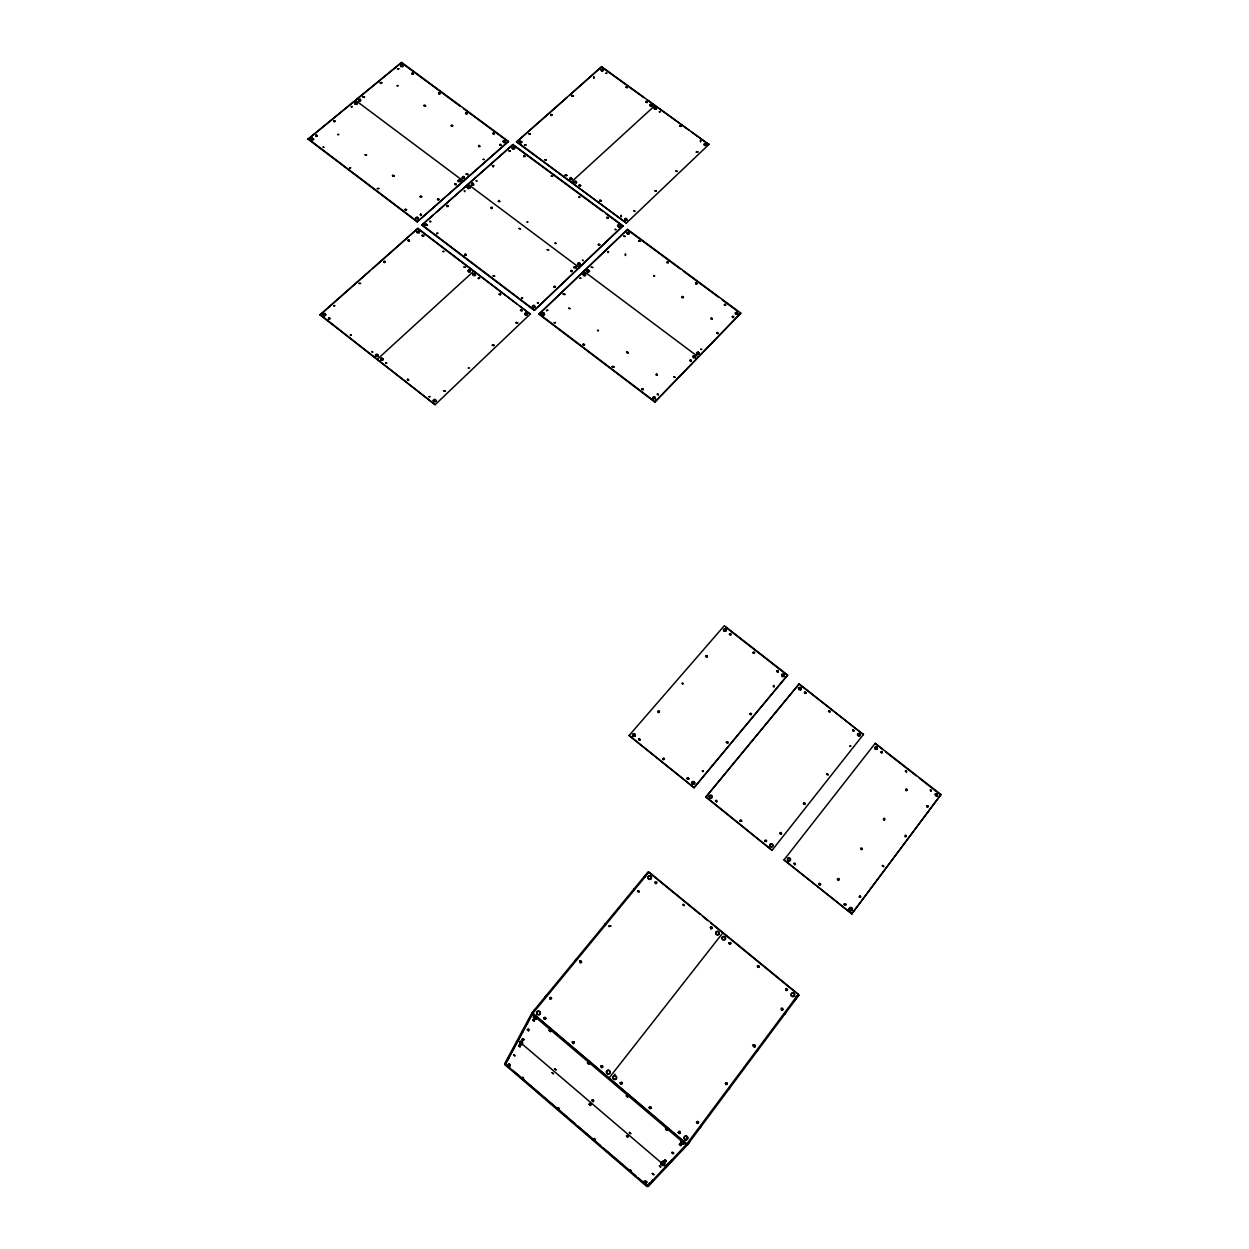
<?xml version="1.0" encoding="UTF-8"?>
<svg xmlns="http://www.w3.org/2000/svg" width="1249" height="1249" viewBox="0 0 1249 1249"><rect width="100%" height="100%" fill="white"/><g stroke="black" fill="none" stroke-linecap="round" stroke-linejoin="round"><path stroke-width="1.5" d="M620.378 1082.805L621.034 1084.241L622.252 1083.429M622.143 1083.429L621.487 1081.993L620.191 1083.055M622.33 1082.914L621.534 1084.194M627.092 219.668L625.015 218.731L625.015 220.402M620.035 226.491L619.379 224.851L617.537 225.663M610.886 925.899C606.795 926.399 613.134 925.415 608.903 926.571M607.639 251.72C609.122 251.268 608.778 252.095 607.779 252.579M600.956 69.522L602.018 70.74L603.329 70.319M603.298 70.537C601.753 65.416 599.848 74.05 603.423 70.085M597.459 330.688C599.317 329.533 598.38 331.61 597.584 330.267M581.425 962.105L581.019 960.778L579.723 961.293M586.968 270.877C590.137 274.671 589.325 266.911 586.843 271.017M572.354 1042.103L573.432 1043.29M583.236 274.14L583.361 275.405M583.236 274.437C585.453 277.84 586.468 272.095 583.205 274.296M586.968 270.596L587.967 272.376L589.59 271.158M580.129 264.351C579.489 259.558 575.602 266.271 580.161 264.179M574.009 181.573L575.118 182.869L576.492 182.385M573.853 267.879C580.332 267.864 570.262 265.865 576.429 267.723M576.46 182.573L575.477 180.84L573.9 182.011M576.398 267.879L575.602 266.646L573.853 267.036M571.839 179.169C570.652 175.672 567.92 180.465 571.683 179.185M545.751 1018.7L544.205 1017.685M549.701 997.935L550.512 999.091L551.621 998.31M555.415 322.867L553.947 322.71L555.54 322.445M544.049 1017.794L544.548 1019.122L545.829 1018.669M542.004 313.468C542.612 318.354 546.562 311.391 541.988 313.608M532.542 306.052L533.557 307.863L535.228 306.63M524.814 313.811C528.374 317.511 526.391 310.236 524.783 314.529C528.577 317.917 527.125 309.58 524.705 313.936M521.629 298.121C522.847 298.449 523.097 297.2 521.785 297.855M527.843 221.869C526.735 221.448 526.391 222.775 527.702 222.166M514.619 148.553C515.291 145.04 509.764 147.944 513.136 149.271M520.427 143.026C518.07 137.733 524.361 144.556 519.443 141.309M512.168 147.741C515.79 145.805 513.667 151.16 512.168 147.538M505.533 142.089C504.034 138.483 501.911 143.822 505.533 141.886M499.834 145.071L501.177 145.368M503.082 141.075C504.705 146.383 506.672 137.406 502.988 141.527M478.164 278.558C481.13 276.497 476.837 279.682 479.554 278.23M472.871 274.062L473.262 275.576L475.166 275.576M475.447 275.077L474.682 273.828L472.887 274.234M468.141 270.471C468.781 275.342 472.809 268.488 468.156 270.627C471.216 274.811 470.842 266.724 468.047 270.892M473.636 184.696C472.934 179.7 468.921 187.131 473.527 184.946C472.06 180.59 470.217 187.038 473.574 184.149M467.298 187.053L468.281 188.818L469.889 187.631M464.659 254.937L465.705 254.421L465.955 255.374M466.22 254.515L464.784 254.671M469.811 188.068L468.812 186.32L467.204 187.506M460.631 181.464L459.632 179.7L458.024 180.886M464.472 178.092C464.097 173.314 459.491 179.95 464.175 178.56C464.285 174.204 459.897 179.653 464.456 177.904M458.118 180.434L458.242 181.683M433.419 400.117L433.559 401.444M436.213 400.398L435.526 401.866L434.121 401.881M436.65 233.173L438.024 233.157L436.604 233.891M427.423 225.46L426.065 223.633L424.754 225.163M407.455 380.383C408.329 376.667 409.235 382.241 407.471 379.321M416.947 231.58L417.072 232.86M378.182 355.949C379.04 352.905 373.654 354.201 375.871 356.511M385.223 261.806L383.677 262.071M357.214 103.245L357.027 104.213M358.557 99.733C360.258 105.057 362.148 96.048 358.51 100.185M333.826 305.989C335.2 306.286 335.278 305.131 333.92 305.724M328.518 318.62L329.627 318.058L329.705 319.166M323.179 314.155C324.959 319.869 326.973 310.111 323.132 314.592M308.035 139.154L401.647 62.45L508.499 141.418L417.166 221.9L308.035 139.154L401.647 62.45M311.001 139.185L312.312 137.702L313.53 139.747L311.22 139.716L311.922 138.186L313.671 139.232M530.513 313.796L435.105 404.707L319.994 314.904L417.915 228.348L530.388 314.217L519.678 306.083M355.575 100.404L463.551 181.214M519.725 1042.275C525.189 1048.145 516.555 1042.181 520.724 1043.68M522.628 1038.637L523.94 1039.839M377.12 359.462L473.714 271.189M417.166 221.9L508.499 141.418M372.561 268.629L417.915 228.348M421.772 225.148L513.011 144.494L623.032 225.804L534.244 310.408L421.772 225.148L433.356 214.953M930.115 789.93C931.364 793.256 930.474 787.073 931.208 791.273M468.11 184.368L579.317 267.598M905.025 835.378C906.149 838.594 905.369 832.443 906.071 836.674M882.34 865.557C885.994 866.712 879.874 865.042 883.668 866.603M883.652 866.572L882.512 865.448M435.105 404.707L320.041 314.467M884.292 819.984L883.777 818.438L883.668 819.937M859.328 896.454C861.716 899.389 860.03 893.254 859.281 897.344M861.857 849.539C860.389 846.51 862.107 851.787 860.826 848.227M882.169 752.569C881.997 749.228 879.78 754.287 882.403 752.257M877.251 748.76C877.235 742.827 872.224 751.024 877.501 748.448C875.206 743.342 873.02 751.757 877.329 748.744M844.496 903.808C843.856 908.039 847.728 901.872 844.168 904.276M513.011 144.494L436.26 212.408M852.88 729.681L852.864 731.071L854.191 730.696M819.313 883.355L819.157 884.948M820.312 884.87C821.202 881.169 817.346 885.775 820.64 884.417M850.663 746.324C850.257 744.591 848.696 747.011 850.71 746.137M709.182 144.15L626.358 223.087L516.493 141.98L601.69 66.665L709.026 144.587L692.024 132.332M782.842 1009.738L781.562 1008.396M781.343 1008.505C784.903 1007.053 781.265 1012.346 781.421 1008.411M785.652 988.989L786.214 990.27L787.416 989.832M755.317 1046.6L754.037 1045.241M829.758 712.149L829.773 710.759L828.462 711.134M794.005 863.309L795.207 864.527L793.927 863.449M727.168 1084.319L727.074 1082.867L725.482 1083.226M758.908 966.96L757.643 965.649M780.157 832.88C780.875 835.987 782.592 831.35 780.25 832.708M696.474 1122.305L697.567 1121.477L698.425 1122.679M766.183 841.483C762.998 840.905 767.76 838.657 766.308 841.561M804.481 692.383L805.808 693.226L804.559 692.243M798.517 687.699L798.829 689.682L800.812 689.495M678.254 1132.281L680.034 1131.453L679.628 1133.436M680.159 1132.905L679.097 1131.438M781.718 674.601L782.374 676.771L784.263 676.162M784.231 676.193L783.919 674.226L781.702 674.647M710.712 927.039L710.743 928.959L712.227 928.007M773.272 685.763C773.303 688.652 775.364 686.076 773.693 685.389M776.925 670.885L778.252 671.728L777.003 670.76M740.189 820.624C743.233 818.61 740.142 823.794 740.485 820.125M711.68 928.71L710.431 927.398M649.121 1107.582L650.667 1106.598L651.01 1108.206M751.211 714.615L750.227 713.382M750.181 713.585C752.335 715.068 751.773 712.601 750.024 713.71M752.975 652.696C754.505 649.777 755.161 655.007 753.178 652.54M754.599 653.024L752.991 652.884L754.537 652.837M716.661 801.749C715.24 798.736 717.02 804.013 715.661 800.453M716.895 801.655L716.801 800.39L715.474 800.765M682.672 904.682C685.857 907.961 681.517 901.528 684.265 905.587M702.469 770.742C702.828 773.147 704.561 769.868 702.281 771.055M534.244 310.408L623.032 225.804M569.841 95.033L601.69 66.665M571.043 182.26L654.929 105.587M687.044 778.455L688.34 777.596L688.636 778.97M729.385 634.289L730.634 633.462L730.899 634.789M729.884 635.085L729.619 633.758M538.897 314.186L627.56 229.41L740.829 313.124L654.804 402.084L538.897 314.186L627.56 229.41M602.643 1067.208L602.518 1065.756L600.956 1066.115M656.709 882.778L655.21 882.075L655.428 883.652M601.003 1066.084L602.283 1067.473M639.285 891.802L637.677 890.787M705.872 655.959L707.293 656.615L705.95 655.772M707.246 656.802C707.262 652.915 704.389 658.941 707.418 656.459M664.499 758.924C661.658 762.062 663.859 755.489 664.327 759.236M682.157 683.578C684.14 682.204 682.547 685.857 682.297 683.047M574.29 1042.478L573.525 1043.493M657.77 711.68L659.238 710.946L658.894 712.586M658.27 712.523L657.989 711.165L659.378 711.821M657.942 711.555L659.55 711.68M581.597 961.824L581.05 962.714M640.066 740.017L639.363 738.549L638.661 740.079M549.763 997.701C549.513 1002.151 553.463 995.594 549.747 997.764M583.908 271.298L698.472 357.042M737.722 314.108C738.097 309.003 732.507 315.56 737.566 314.342M732.289 316.996L733.709 317.152L732.46 316.746M724.295 304.897L725.716 305.053L724.467 304.647M725.685 305.365L725.06 304.038L724.451 305.365M695.474 357.636L694.881 355.668L692.976 356.511M699.081 353.92L698.488 351.953L696.599 352.796M712.195 319.12L711.587 317.792L710.978 319.135M693.133 356.106L693.429 357.901M655.46 398.853L654.866 396.854L652.93 397.697M657.193 394.278C659.316 395.746 656.677 392.202 658.52 394.887M626.358 223.087L516.602 141.527M681.892 297.2L683.031 296.919L683.062 297.871M683.484 297.09L682.11 297.09M652.852 397.994L653.258 397.057M703.796 144.26L705.654 143.229L706.216 145.056M668.246 262.899L667.637 261.572L667.028 262.883M696.302 152.019L697.816 151.738L696.364 152.3M626.904 232.33L627.482 234.234M624.516 219.371C627.529 215.39 626.967 223.243 624.781 218.903M627.232 219.512L626.842 220.417M617.677 225.226L618.567 227.24L620.16 226.053M654.46 107.82L654.492 109.272M599.598 245.288L598.661 244.414L598.49 245.397M583.111 274.561C584.313 270.768 587.857 276.716 583.908 275.81M580.254 263.914L579.302 265.116L577.584 264.335M544.47 314.748C544.876 309.83 539.349 315.747 544.392 314.561M578.912 197.108C580.317 195.515 580.379 198.248 578.896 197.264M508.218 1058.293L508.936 1057.31L508.468 1058.527M532.433 306.473C535.009 302.274 535.852 310.283 532.542 306.348M576.57 182.135L576.195 183.041M571.745 179.419C571.23 173.876 567.421 182.292 571.855 178.982M521.442 1033.672L522.035 1032.845M654.804 402.084L740.829 313.124M433.325 400.523L434.683 399.212L436.135 400.804M522.004 141.871L521.083 143.042M499.725 201.698L499.1 200.386L498.492 201.698M475.447 274.921C470.623 276.903 475.463 270.206 475.354 275.342M514.729 148.1L513.807 149.271M408.782 380.383L407.502 379.602M492.731 133.643L493.964 132.956L493.839 134.299M448.126 206.631L447.298 205.32L447.001 206.741M383.1 359.306L382.709 360.258M427.501 225.007C421.881 226.366 430.14 224.039 424.91 225.007M419.414 232.86L418.852 230.924L416.869 232.017M372.655 352.202C371.499 350.469 371.218 352.468 372.608 351.921M418.228 218.247L417.853 219.168M400.617 65.822L402.443 65.26L402.865 66.837M380.305 83.012L381.71 83.183L380.414 83.433M354.56 103.402C357.557 100.779 357.011 106.477 354.607 103.199M358.541 99.998C360.586 103.152 361.96 97.984 358.619 99.951M311.142 138.67L312.109 139.763L313.686 139.045M629.09 735.505L694.085 787.697L629.09 735.505L724.326 625.687L787.666 675.053L694.085 787.697M643.938 877.344L646.092 874.612M927.055 805.824L928.522 806.511L926.93 806.183M700.158 914.377L648.122 871.802L531.933 1012.877L504.815 1063.445L504.955 1064.757L646.92 1186.55L686.888 1143.912L532.839 1013.251L505.392 1064.289L575.711 1124.6M504.955 1064.757L532.074 1014.266L649.043 872.099L798.392 994.251L686.091 1144.927L532.074 1014.266M844.355 904.198L845.963 904.729M884.604 819.75C886.041 816.908 881.404 819.157 884.542 819.687M861.951 849.601L861.966 848.165L860.592 848.524M906.54 772.038C903.683 771.414 908.46 771.226 905.338 771.055M725.372 1083.445L726.621 1082.977L727.23 1084.07M758.783 967.163C760.266 963.572 755.099 967.148 758.846 967.038M757.487 965.633L757.69 967.397M857.392 734.131L859.484 733.21L860.218 735.068M857.798 733.506L858.188 735.489L859.952 735.63M729.073 943.136C731.633 941.137 730.509 946.336 729.244 943.073M853.957 731.024C852.755 727.558 854.347 732.601 852.958 729.791M803.466 803.419C806.573 801.093 803.7 806.511 803.934 802.81M781.39 834.082L780.375 832.786M620.253 1082.805L622.08 1082.914M645.155 876.86L647.123 873.488M741.781 821.155L740.064 821.342M740.033 820.734L741.625 821.264M805.714 693.382C806.495 689.495 802.498 694.866 805.917 693.054M800.859 689.589C802.717 684.686 795.098 688.917 800.484 689.635M863.59 734.24L772.069 850.304L705.794 797.096L799.063 683.937L863.356 734.568L799.063 683.937M572.261 1042.119L574.103 1041.728L573.275 1043.555M654.913 882.434L656.709 882.028L656.147 883.714M781.905 674.304L782.249 676.24L784.013 676.38M778.158 671.884C778.908 667.996 774.958 673.367 778.361 671.54M608.903 925.852L610.652 925.962M579.879 960.996L580.098 962.792L581.519 962.058M729.291 1088.332L728.76 1089.081L729.978 1087.489M700.111 1127.597L701.235 1126.083L700.002 1127.722M723.514 629.699C727.402 625.843 726.012 634.742 723.608 629.668M640.222 739.689L638.645 739.158M646.03 874.722L644.031 877.251M635.07 736.254L634.945 733.912L632.478 734.646M735.271 312.999L736.972 312.578L737.8 313.842M737.894 313.686L736.535 314.217L735.364 312.859M695.303 357.885L695.022 356.262L693.148 356.262M698.909 354.154C700.439 351.578 694.787 351.89 697.051 354.17M655.288 399.102L655.272 397.682L653.368 397.26M772.069 850.304L705.982 796.784M796.331 998.482L795.816 999.169M608.934 1078.199L722.796 932.909M696.77 284.179L696.099 283.148L695.771 284.179M520.318 1035.655L520.146 1036.124M518.179 1039.808L518.944 1038.981M784.013 859.89L851.834 913.862L940.965 794.551L875.206 743.311L784.013 859.89L851.834 913.862M679.831 1152.187L678.91 1153.373L679.753 1152.203M875.206 743.311L882.621 749.572M668.637 1162.663L665.748 1166.55L517.992 1040.479L520.333 1036.124M684.936 1140.852L687.262 1137.73M671.728 1160.196L667.075 1166.441L666.31 1165.785M638.614 1178.197L648.215 1186.441L687.465 1144.818L798.907 995.156L798.142 994.532M646.92 1186.55L649.808 1182.678M851.584 914.143L940.965 794.551M648.215 1186.441L652.884 1180.18M584.298 345.317L583.626 344.24L583.267 345.317M688.933 1142.507C685.857 1146.801 692.258 1138.042 689.136 1142.445M753.334 1044.835L752.569 1045.788L753.319 1044.757M793.49 1001.667C792.007 1003.759 795.16 999.419 793.677 1001.511M795.457 999.45L794.551 1000.714L796.003 998.732M687.2 1144.381C685.545 1146.691 688.98 1141.992 687.309 1144.349M706.278 144.556C701.766 145.93 707.028 141.418 705.544 145.524M526.937 1023.54L527.687 1022.603L527.125 1023.477M513.963 1048.223L513.074 1049.301L513.932 1048.13M629.324 233.407C624.047 234.859 630.558 229.129 628.778 234.234M757.378 1050.628C759.267 1048.27 755.739 1052.782 757.55 1050.518M620.082 226.319C616.865 228.411 617.818 222.915 620.035 226.21M586.936 270.752L588.341 270.237L589.466 271.298M546.5 310.252L547.921 310.095L546.469 310.829M553.916 286.724L555.305 287.176L553.9 287.176M577.6 263.508L579.005 262.993L580.129 264.054M532.527 306.192L533.979 305.662L535.118 306.754M612.759 1077.247L615.133 1074.202M532.62 1013.142L532.027 1013.954L532.652 1013.298M522.066 1032.97L522.66 1032.142L521.629 1033.501M519.428 1037.451L520.271 1036.389M507.703 1059.449L506.719 1060.869L507.797 1059.636M433.45 400.226L436.057 400.492M654.32 108.273C657.364 105.025 656.599 112.035 654.382 108.07M656.615 109.053L654.492 108.07M652.243 105.587C648.856 107.414 650.62 102.34 652.197 105.806M573.978 181.761L576.46 182.307M605.203 924.213C606.905 922.277 603.517 926.258 605.172 924.432M633.789 889.663L634.414 888.804L633.852 889.429M382.975 359.603C378.556 362.101 381.632 354.747 383.053 359.431M378.135 355.824C372.655 357.511 378.962 351.828 377.588 356.683M705.794 797.096L798.86 684.28M524.783 156.734L524.268 155.313L523.784 156.718M600.91 69.741L603.298 70.287M551.746 115.486L550.95 114.549L550.918 115.564M694.272 787.385L787.666 675.053M518.897 1038.871L518.335 1039.746M519.443 141.512L521.832 141.793M469.796 187.881L467.282 187.334M464.066 190.878C466.111 190.551 463.941 190.519 464.909 191.737M467.298 187.241L469.811 187.803M416.979 231.752C420.46 229.582 419.118 235.28 416.916 231.861M460.616 181.261C457.29 183.353 458.524 177.904 460.647 181.183M415.605 217.841L417.15 216.904L418.165 218.403M418.118 218.497L415.636 218.232M325.817 315.029C322.601 317.418 323.163 311.579 325.833 314.576M406.315 210.441L405.706 209.426L405.285 210.425M795.644 997.295L798.392 994.251M412.997 74.331L412.404 73.394L412.014 74.316M792.678 1002.073L798.907 995.156M725.528 1083.445L727.277 1084.288M680.237 1132.905L679.378 1133.499M754.053 1045.101L753.881 1046.912L755.442 1046.553M782.967 1009.676L781.218 1009.848M906.321 836.377L904.947 836.736M937.078 796.3L937.453 794.021L934.876 794.145M838.688 880.17L838.782 879.031L837.47 878.937M907.071 790.195C904.713 792.272 905.697 787.26 906.961 790.133M793.786 863.59L795.316 863.402L794.817 864.917M710.338 927.507L711.633 926.977L712.024 928.304M882.137 752.741L880.592 752.241L882.153 752.366M781.593 833.786L779.969 833.801M764.966 840.468L766.464 841.186L764.997 841.451M805.121 804.013L803.419 803.622L805.043 803.95M828.181 774.817C824.449 774.302 830.366 774.458 826.713 774.13M860.202 735.396L859.047 736.161L857.47 735.193M544.018 1017.857C546.172 1015.406 546.328 1021.042 544.002 1019.059M829.976 711.821C826.401 711.54 831.647 711.836 828.54 711.149M639.347 891.692C635.179 889.694 642.298 891.724 637.552 891.692M798.486 687.746L800.781 687.934L800.593 689.823M726.434 742.015L727.917 741.797L727.605 743.186M687.528 777.643L688.558 778.97M687.356 777.955L687.372 779.204L688.699 778.83M319.994 314.904L369.642 271.205M516.493 141.98L566.952 97.578M729.525 633.946L730.93 634.414M725.763 631.448C728.308 628.684 721.407 628.263 724.014 631.291M655.444 398.696L652.993 397.9M699.081 353.748L697.504 353.951L696.677 352.655M695.459 357.479L693.898 357.667L693.054 356.387M657.146 375.371L656.74 373.794L656.24 375.278M435.885 401.257L433.403 400.429M571.777 271.673L571.246 270.549L571.058 271.673M626.936 232.533L629.262 233.579M621.565 216.717L621.175 215.187L620.862 216.702M700.892 141.715L700.517 140.247L700.392 141.761M383.849 261.65L385.129 261.915M415.808 217.623L418.087 218.122M421.21 215.437L420.804 213.891L420.476 215.437M420.32 196.452L421.6 197.03L420.273 197.17M479.522 146.742L479.132 145.243L478.804 146.742M334.654 121.809L334.217 120.747L333.936 121.793M679.066 1131.266L678.254 1132.546L679.128 1133.483M697.848 1123.46C700.767 1120.525 694.319 1121.29 697.348 1123.491M725.872 1082.93L725.919 1084.788M650.901 1108.363C647.841 1110.08 650.167 1104.397 651.072 1107.957M753.818 1045.351C756.847 1043.602 754.739 1049.16 753.709 1045.725M602.502 1067.349C599.754 1069.175 601.269 1063.633 602.705 1066.708M844.402 903.948L845.776 904.807M838.922 879.889L837.408 879.749M549.919 997.592L551.465 998.341M656.537 883.293L655.054 882.34M857.813 733.6L860.202 734.709M727.792 742.874L726.293 742.577M664.187 759.408L662.86 758.799M751.383 714.537L750.056 714.631M663 758.408L664.327 759.033M634.945 736.176L633.462 736.239L632.54 734.662M638.801 739.002L640.112 739.611M781.952 674.413L783.716 674.569L784.31 675.865M667.544 1129.721L666.014 1128.425M730.837 634.711L729.572 634.133M673.836 1153.092L672.368 1152.124M666.373 1161.086L664.858 1159.79L666.373 1160.899M658.379 394.653L657.349 394.044M625.655 255.436L625.437 253.844L625.296 255.436M493.246 166.757L492.933 165.633L492.887 166.757M594.04 78.078L593.821 76.564L593.681 78.078M698.066 1123.226L696.692 1122.336M650.682 1108.487L649.324 1107.598M785.902 988.786L787.229 989.864M581.004 962.542L579.755 961.215L581.425 961.855M710.712 927.226L712.008 928.054M819.266 883.543L820.452 884.495M905.525 770.789L906.68 771.679M826.947 773.849L828.103 774.755M687.543 777.862L688.683 778.58M727.605 742.952L726.481 742.062L727.886 742.499M536.524 1018.638C527.812 1012.767 539.193 1023.712 534.915 1017.607M510.185 1066.771C503.16 1062.384 512.964 1070.846 507.75 1064.851M679.597 1133.265L678.472 1132.312M621.471 1084.007L620.378 1083.07M859.749 896.064L860.733 897.063M683.796 1143.584L680.986 1141.211L682.485 1141.57M595.149 1139.556L593.868 1138.62M631.276 1170.625L630.214 1169.845M646.404 1183.584L643.86 1181.242L645.171 1181.741M704.904 145.508L703.812 144.525M573.01 1043.54L572.417 1041.853L574.134 1042.478M681.314 1144.88L679.94 1143.522L681.314 1144.318M664.999 1163.428L662.532 1161.148L663.953 1161.523M522.956 1038.543L524.002 1039.433M520.302 1042.275L521.317 1042.946M589.996 1103.46L591.152 1104.709L589.637 1103.523M558.99 1108.722L557.881 1107.504L558.928 1108.066M682.173 297.777L682.485 296.341L683.328 297.512M465.081 255.467L465.05 253.984L466.127 254.952M328.768 319.057C327.644 316.153 331.906 319.244 328.596 318.354M692.477 784.107C698.332 785.106 691.431 777.862 692.196 783.826M535.15 1016.577L533.823 1016.343L534.978 1017.873M533.963 1019.2L534.525 1019.73M528.873 1030.097L527.874 1028.911L528.952 1029.457M666.623 1128.471L667.622 1129.471M520.162 1046.053L519.194 1044.898L520.24 1045.444M592.9 1099.745L593.868 1100.915L592.354 1099.713M594.274 1138.417L595.117 1139.197M601.565 67.118L643.938 97.672M647.076 99.936L688.933 130.099M514.463 146.086L602.752 211.346M605.859 213.641L622.892 226.225M401.569 62.918L460.397 106.399M463.504 108.679L508.39 141.871M627.435 229.847L680.174 268.832M683.265 271.111L718.94 297.481M722.047 299.776L737.566 311.251M421.85 224.695L534.353 309.986M308.081 138.686L417.244 221.463M539.006 313.764L654.96 401.678M417.853 228.786L516.602 303.757M725.653 627.201L787.448 675.381M885.682 751.96L916.251 775.801M919.295 778.174L940.7 794.864M550.341 1029.785L551.152 1030.862L549.654 1029.785M627.654 1096.154L626.857 1095.092L628.325 1096.044M521.879 1041.557C517.211 1039.496 526.266 1046.069 521.333 1041.135M520.817 1043.883L522.301 1044.648L521.957 1043.586M662.126 1164.349C657.005 1162.085 667.091 1169.08 661.096 1163.397M522.956 1077.231L523.659 1078.262L522.425 1077.356M703.187 916.86L707.715 920.56M710.728 923.027L796.628 993.298M531.933 1012.877L687.465 1144.818M512.917 1070.393L575.867 1124.381M577.319 1125.63L591.932 1138.167M594.867 1140.68L600.707 1145.692M603.626 1148.206L635.788 1175.777M577.163 1125.849L647.294 1186.004M627.388 1136.012L628.294 1136.09M645.53 1182.022L646.389 1182.944M500.053 144.9C502.52 146.039 499.725 142.292 500.084 145.462M401.054 66.79C400.445 61.451 405.472 68.804 400.664 65.619M354.981 104.401L355.184 102.324L357.167 103.714M653.383 399.134L652.993 397.588M415.948 219.153L415.558 217.951M380.711 360.274L380.851 358.416L382.975 359.119M478.273 278.121L479.647 277.809M717.176 934.939A1.795 1.639 45.2 0 1 715.833 932.363A1.795 1.639 45.2 0 1 718.597 932.191A1.795 1.639 45.2 0 1 718.066 934.876M537.694 1014.75A1.842 1.764 51.2 0 1 537.023 1011.924A1.842 1.764 51.2 0 1 539.865 1012.112A1.842 1.764 51.2 0 1 539.068 1014.828M791.288 993.767A1.827 1.639 50.5 0 1 793.911 993.814A1.827 1.639 50.5 0 1 793.677 996.452A1.827 1.639 50.5 0 1 791.132 995.484M723.03 939.935A1.795 1.639 45.8 0 1 722.187 937.39A1.795 1.639 45.8 0 1 724.779 937.218A1.795 1.639 45.8 0 1 724.732 939.826M787.573 858.609A1.592 1.421 41.7 0 1 789.899 858.688A1.592 1.421 41.7 0 1 789.68 860.92A1.592 1.421 41.7 0 1 787.448 860.077M623.797 236.155L625.203 236.467L623.797 236.155M615.835 229.644C613.977 229.519 615.429 228.692 615.835 229.644M612.244 366.878L613.712 367.19L612.244 366.878M612.385 366.472L613.852 366.784L612.385 366.472M605.859 73.332C607.904 73.769 606.655 72.458 605.859 73.332M606.889 217.81L608.294 218.107L606.889 217.81M607.014 217.373L608.419 217.685L607.014 217.373M599.707 200.761L601.112 201.073L599.707 200.761M599.832 200.324L601.237 200.636L599.879 200.183M599.77 244.554L598.349 244.398L599.77 244.554M591.277 267.177L592.713 267.489L591.277 267.177M583.252 260.526C581.519 260.307 582.659 259.651 583.252 260.526M583.111 344.302L584.579 344.615L583.111 344.302M579.099 185.555L580.504 185.867L579.099 185.555M579.224 185.117L580.629 185.414L579.224 185.117M579.973 278.262C581.753 278.699 581.144 277.528 579.973 278.262M572.183 270.721L570.746 270.565L572.183 270.721M571.98 96.017L573.338 96.329L571.98 96.017M572.104 95.564L573.463 95.861L572.104 95.564M568.654 308.269L570.106 308.581L568.654 308.269M565.235 175.328L566.64 175.625L565.235 175.328M563.268 294.202L564.72 294.514L563.268 294.202M565.36 174.876L566.749 175.188L565.36 174.876M563.377 293.78L564.829 294.093L563.44 293.64M555.899 243.368C554.088 244.304 555.102 241.479 555.867 243.352M555.43 286.599L553.978 286.443L555.43 286.599M551.231 176.125L552.636 176.437L551.293 175.984M546.328 159.966L544.923 159.794L546.328 159.966M547.218 249.628L548.654 249.941L547.218 249.628M550.622 114.486L551.996 114.783L550.622 114.486M538.35 303.101C536.867 303.991 537.273 301.524 538.413 302.992M520.521 310.423L521.988 310.751L520.521 310.423M520.63 310.002L522.098 310.33L520.677 309.861M525.985 144.962L524.596 144.806L525.985 144.962M528.795 133.721L530.185 134.018L528.795 133.721M519.006 228.489L520.427 228.801L519.006 228.489M516.056 322.851L517.523 323.179L516.056 322.851M516.165 322.445L517.632 322.757L516.165 322.445M510.435 151.113L509.03 150.942L510.435 151.113M499.272 294.28C501.068 296.981 500.943 291.36 499.272 294.28M494.604 276.029L493.152 275.873L494.604 276.029M492.403 345.27L493.886 345.598L492.403 345.27M492.496 344.865L493.995 345.177L492.496 344.865M490.982 207.506C491.013 210.628 493.855 206.257 491.044 207.365M493.808 165.758L492.387 165.602L493.808 165.758M483.16 159.513C485.19 159.841 484.019 158.904 483.222 159.388M468.328 368.096C470.451 368.471 469.093 367.471 468.453 368.018M476.868 181.043C475.182 180.824 476.228 180.075 476.868 181.043M466.283 174.298L467.704 174.61L466.283 174.298M466.377 173.845L467.797 174.157L466.377 173.845M464.003 267.005L465.471 267.317L464.003 267.005M465.565 113.55L466.939 113.862L465.565 113.55M465.643 113.097L467.032 113.409L465.643 113.097M454.761 184.384L456.182 184.696L454.761 184.384M443.895 390.921L445.409 391.249L443.895 390.921M454.855 183.946L456.275 184.259L454.855 183.946M452.544 126.024C450.264 128.023 451.888 122.964 452.544 126.024M442.973 251.533C444.816 252.001 443.957 250.706 442.973 251.533M437.525 199.481C439.336 202.104 439.086 196.577 437.525 199.481M429.063 396.839C431.061 397.041 429.89 396.323 429.11 396.667M430.78 221.682C428.953 222.665 430.046 219.777 430.686 221.666M438.571 93.597C440.397 96.095 439.991 90.771 438.571 93.597M421.678 196.436L420.226 196.421L421.678 196.436M422.146 235.702L423.598 236.03L422.146 235.702M422.224 235.265L423.676 235.593L422.224 235.265M424.051 105.743L425.456 106.056L424.051 105.743M424.129 105.291L425.534 105.603L424.129 105.291M407.955 240.542C409.781 243.196 409.453 237.622 407.955 240.542M405.113 209.41L406.565 209.723L405.113 209.41M411.842 73.316L413.232 73.629L411.842 73.316M385.738 363.053C387.877 363.443 386.519 362.491 385.8 362.897M397.166 85.791C399.165 86.275 397.76 84.854 397.166 85.791M398.837 68.773L397.432 68.742L398.837 68.773M385.16 262.071C383.006 264.366 384.255 258.824 385.16 262.071M392.514 175.859L393.95 176.171L392.514 175.859M392.576 175.406L394.013 175.719L392.576 175.406M378.822 188.552L377.354 188.537L378.822 188.552M381.772 82.715L380.367 82.543L381.772 82.715M360.539 283.414L359.041 283.414L360.539 283.414M365.13 154.689L366.55 155.001L365.13 154.689M351.328 335.2C349.486 336.2 350.376 333.358 351.203 335.232M363.006 97.125L364.411 97.422L363.006 97.125M363.069 96.657L364.474 96.969L363.069 96.657M349.767 167.959C351.609 168.225 350.626 167.194 349.767 167.959M351.203 106.758C352.764 108.085 352.421 105.244 351.375 106.711M337.808 134.58C339.619 135.048 338.62 133.705 337.808 134.58M333.608 120.7L335.029 121.012L333.608 120.7M323.866 147.398C321.914 147.117 323.585 146.555 323.725 147.351M315.685 135.735C317.527 138.311 317.043 132.862 315.685 135.735M508.78 1063.711L510.201 1064.929L508.78 1063.711M513.62 1054.796L515.056 1056.029L513.682 1054.749M518.6 1045.616L520.052 1046.865L518.6 1045.616M522.051 1039.262L523.518 1040.526L522.113 1039.23M527.265 1029.644L528.764 1030.925L527.328 1029.598M521.739 1077.715L523.159 1078.933L521.739 1077.715M532.636 1019.73L534.166 1021.026L532.636 1019.73M549.014 1030.316L550.544 1031.612L549.014 1030.316M552.074 1072.594L553.557 1073.859L552.136 1072.563M554.54 1068.613L556.024 1069.878L554.54 1068.613M557.319 1108.222L558.74 1109.455L557.319 1108.222M937.562 795.394C934.08 798.47 935.251 790.32 937.562 795.394M926.961 805.98C926.118 809.009 930.052 805.777 926.93 805.98M587.452 1062.93L588.997 1064.242L587.452 1062.93M907.211 789.836C905.072 792.022 905.931 786.964 907.211 789.836M589.075 1104.178L590.558 1105.459L589.075 1104.178M591.792 1100.385L593.291 1101.665L591.792 1100.385M837.595 878.828C838.204 882.044 840.28 877.157 837.595 878.828M787.479 989.598C784.731 993.158 785.699 985.898 787.479 989.598M593.213 1139.026L594.665 1140.259L593.275 1138.979M729.291 942.854C728.729 947.007 733.163 941.278 729.354 942.776M626.264 1095.857L627.825 1097.184L626.342 1095.826M709.182 796.191C710.322 802.045 714.163 793.224 709.182 796.191M626.436 1136.075L627.935 1137.355L626.498 1136.028M629.402 1132.453L630.917 1133.749L629.465 1132.421M629.449 1170.094L630.901 1171.343L629.449 1170.094M632.65 734.318C632.228 740.064 638.255 732.71 632.681 734.334M732.492 316.45C732.133 319.822 735.364 315.294 732.492 316.45M716.645 332.983L717.988 333.608L716.645 332.983M716.817 332.577L718.159 333.186L716.91 332.453M700.767 349.33C702.609 350.001 701.548 348.893 700.892 349.236M689.916 360.493C691.165 363.506 692.024 357.979 689.916 360.493M643.297 1181.976L645.983 1184.271L643.297 1181.976M673.836 376.792L675.209 377.417L673.836 376.792M697.067 283.492L695.646 283.18L697.067 283.492M645.436 1180.867L646.904 1182.116L645.436 1180.867M665.452 1129.127L667.028 1130.454L665.53 1129.08M652.306 1173.451L653.805 1174.731L652.306 1173.451M641.767 389.063L643.141 389.688L641.767 389.063M641.908 388.658L643.282 389.282L641.908 388.658M659.378 1165.832L660.893 1167.112L659.456 1165.801M662.001 1161.773L664.796 1164.162L662.001 1161.773M654.601 276.185C652.805 276.778 654.054 274.218 654.476 276.123M664.281 1160.555L665.811 1161.851L664.359 1160.524M626.655 352.359L628.013 352.983L626.655 352.359M626.795 351.953L628.153 352.577L626.889 351.812M675.959 170.926L677.239 171.503L675.959 170.926M671.712 1152.546L673.258 1153.873L671.79 1152.515M656.396 191.159L655.007 190.863L656.396 191.159M640.034 241.322L638.614 241.01L640.034 241.322M679.69 125.884L680.97 126.446L679.69 125.884M679.362 1144.303L680.939 1145.645L679.362 1144.303M680.455 1141.851L683.359 1144.318L680.596 1141.789M633.821 210.847L635.116 211.44L633.914 210.738M659.378 111.77C661.314 112.488 660.112 111.067 659.378 111.77M649.933 104.557C649.855 109.553 654.679 102.73 649.933 104.557M645.811 101.981L647.06 102.543L645.811 101.981M645.936 101.544L647.201 102.09L646.03 101.419M671.384 1160.914L669.183 1163.818L671.384 1160.914M669.729 1162.678L667.528 1165.582L669.729 1162.678M625.936 87.102L627.185 87.664L625.936 87.102M535.025 1009.489L532.761 1012.361L535.025 1009.489M498.413 201.105L499.725 201.386L498.492 201.105M545.329 996.999L546.562 995.484L545.329 996.999M652.353 1181.132L650.214 1183.943L652.353 1181.132M575.305 960.606L576.523 959.107L575.367 960.497M784.356 1014.407L785.496 1012.939L784.356 1014.407M692.336 781.749C691.462 786.886 697.848 781.328 692.43 781.812M671.4 1161.289L672.555 1159.806L671.4 1161.289M666.435 1166.566L667.575 1165.083L666.435 1166.566M652.306 1181.554L653.414 1180.133L652.306 1181.554M697.785 152.019L696.505 151.863L697.613 152.035M499.428 294.015L500.677 294.452L499.413 294.186M492.356 207.958L490.982 207.662L492.325 208.099M448.204 206.194L446.814 205.882L448.188 206.335M409.422 240.557L408.017 240.245L409.422 240.698M492.887 133.393L494.167 133.643L492.887 133.393M437.681 199.215L438.93 199.497L437.681 199.215M479.835 146.102L478.492 145.79L479.803 146.258M421.522 214.781L420.132 214.485L421.522 214.922M451.295 125.603L452.56 125.837L451.295 125.603M317.09 135.735L315.716 135.423L317.121 135.907M656.24 374.278L657.427 374.872L656.396 374.216M711.087 318.292L712.273 318.838L711.243 318.23M667.153 262.071L668.309 262.587L667.309 262.025M523.815 155.828L524.892 156.281L523.815 155.828M438.867 93.269L439.882 93.691L438.867 93.269M690.307 360.196L691.322 360.805L690.307 360.196M648.028 878.312A1.749 1.624 38.7 0 0 650.963 878.89A1.749 1.624 38.7 0 0 649.808 876.142A1.749 1.624 38.7 0 0 648.028 878.312M648.215 878A1.764 1.624 38.7 0 0 651.151 878.578A1.764 1.624 38.7 0 0 649.995 875.83A1.764 1.624 38.7 0 0 648.215 878M715.896 933.065A1.795 1.639 45.2 0 0 718.659 934.393A1.795 1.639 45.2 0 0 718.191 931.426A1.795 1.639 45.2 0 0 715.896 933.065M606.421 1071.923A1.873 1.764 59.1 0 0 608.888 1073.999A1.873 1.764 59.1 0 0 609.309 1070.861A1.873 1.764 59.1 0 0 606.421 1071.923M536.789 1012.97A1.842 1.764 51.2 0 0 539.63 1014.344A1.842 1.764 51.2 0 0 539.287 1011.222A1.842 1.764 51.2 0 0 536.789 1012.97M606.592 1071.658A1.873 1.78 59.1 0 0 609.059 1073.75A1.873 1.78 59.1 0 0 609.481 1070.596A1.873 1.78 59.1 0 0 606.592 1071.658M791.242 994.766A1.827 1.639 50.5 0 0 794.036 996.109A1.827 1.639 50.5 0 0 793.521 993.064A1.827 1.639 50.5 0 0 791.242 994.766M722.172 938.218A1.795 1.639 45.7 0 0 724.951 939.529A1.795 1.639 45.7 0 0 724.482 936.563A1.795 1.639 45.7 0 0 722.172 938.218M684.249 1137.48A1.936 1.78 63.1 0 0 686.763 1139.619A1.936 1.78 63.1 0 0 687.122 1136.371A1.936 1.78 63.1 0 0 684.249 1137.48M613.072 1077.153A1.889 1.78 59.5 0 0 615.554 1079.245A1.889 1.78 59.5 0 0 615.96 1076.092A1.889 1.78 59.5 0 0 613.072 1077.153M684.03 1137.714A1.936 1.78 63.1 0 0 686.544 1139.837A1.936 1.78 63.1 0 0 686.903 1136.606A1.936 1.78 63.1 0 0 684.03 1137.714M612.9 1077.403A1.889 1.78 59.6 0 0 615.367 1079.495A1.889 1.78 59.6 0 0 615.773 1076.341A1.889 1.78 59.6 0 0 612.9 1077.403M769.962 845.308A1.592 1.421 40.4 0 0 772.428 846.463A1.592 1.421 40.4 0 0 771.991 843.887A1.592 1.421 40.4 0 0 769.962 845.308M709.401 797.003A1.561 1.405 35.6 0 0 712.008 797.518A1.561 1.405 35.6 0 0 710.946 795.113A1.561 1.405 35.6 0 0 709.401 797.003M769.759 845.604A1.577 1.421 40.4 0 0 772.225 846.76A1.577 1.421 40.4 0 0 771.788 844.183A1.577 1.421 40.4 0 0 769.759 845.604M849.414 909.053A1.624 1.421 45.5 0 0 851.912 910.24A1.624 1.421 45.5 0 0 851.412 907.586A1.624 1.421 45.5 0 0 849.414 909.053M787.541 859.406A1.592 1.421 41.6 0 0 790.008 860.577A1.592 1.421 41.6 0 0 789.555 857.985A1.592 1.421 41.6 0 0 787.541 859.406M849.179 909.334A1.624 1.421 45.5 0 0 851.662 910.505A1.624 1.421 45.5 0 0 851.178 907.867A1.624 1.421 45.5 0 0 849.179 909.334"/></g></svg>
